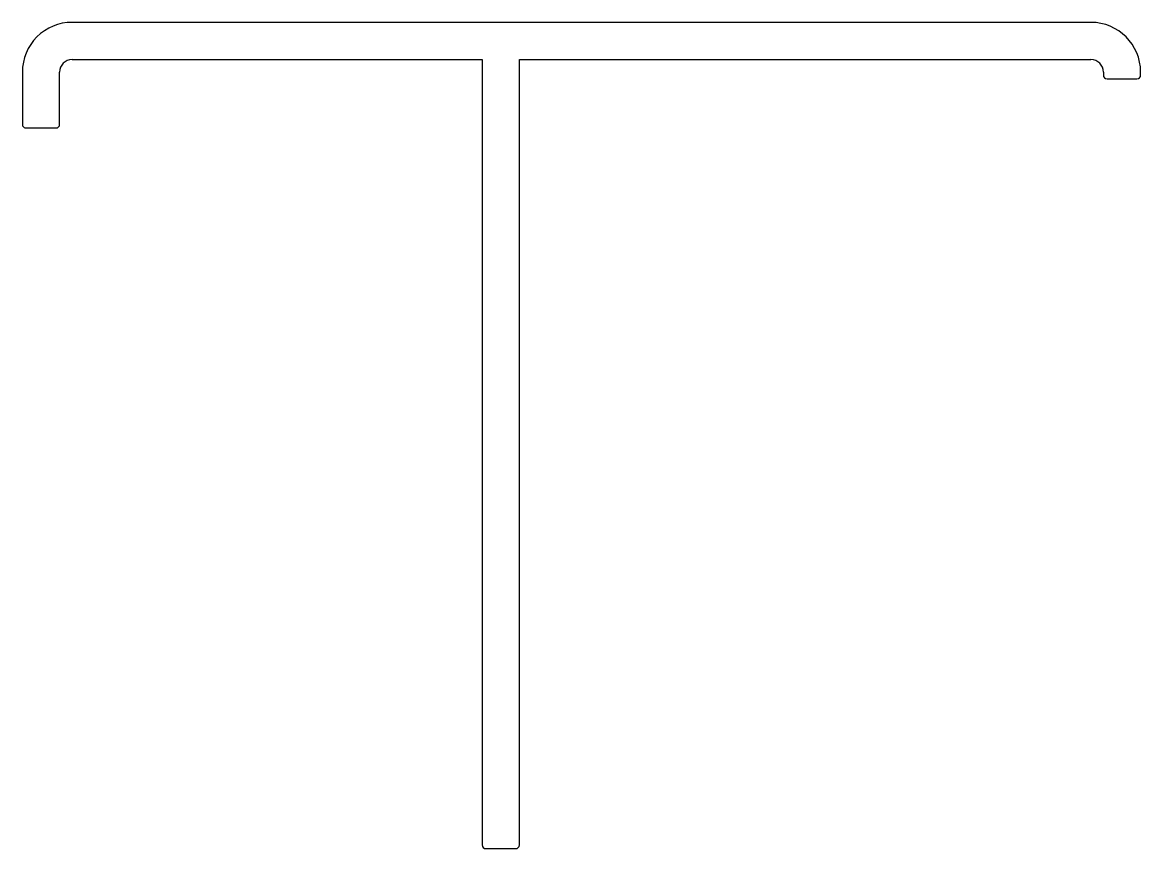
# Model space of a CAD drawing. Extents: x 2668.2 to 2758.2, y 1315.7 to 1382.2.
import ezdxf

# ---------------------------------------------------------------- set-up
doc = ezdxf.new("R2010")
doc.units = 0
doc.layers.get('0').update_dxf_attribs({"linetype": 'CONTINUOUS'})

msp = doc.modelspace()

# ---------------------------------------------------------------- linework, layer by layer
for p, q in [((2754.247, 1382.225), (2672.247, 1382.225)), ((2672.247, 1379.225), (2672.247, 1379.225)), ((2672.247, 1379.225), (2705.247, 1379.225)), ((2705.247, 1379.225), (2705.247, 1316.025)), ((2708.247, 1316.025), (2708.247, 1379.225)), ((2708.247, 1379.225), (2754.246, 1379.225)), ((2668.247, 1378.225), (2668.247, 1374.025)), ((2671.247, 1374.025), (2671.247, 1378.225)), ((2755.247, 1378.225), (2755.247, 1378.225)), ((2755.247, 1378.225), (2755.247, 1377.986)), ((2758.247, 1377.986), (2758.247, 1378.225)), ((2755.547, 1377.686), (2757.947, 1377.686)), ((2668.547, 1373.725), (2670.947, 1373.725)), ((2705.547, 1315.725), (2707.947, 1315.725))]:
    msp.add_line(p, q)
for centre, radius, start, end in [((2672.247, 1378.225), 4, 89.99997, 180), ((2754.247, 1378.225), 4, 360, 90), ((2672.247, 1378.225), 1, 90, 180), ((2754.246, 1378.225), 1, 0, 90), ((2755.547, 1377.986), 0.3, 180, 270), ((2757.947, 1377.986), 0.3, 270, 0), ((2668.547, 1374.025), 0.3, 179.9995, 270), ((2670.947, 1374.025), 0.3, 270, 0), ((2705.547, 1316.025), 0.3, 180, 270), ((2707.947, 1316.025), 0.3, 270, 0)]:
    msp.add_arc(centre, radius, start, end)

doc.saveas('drawing.dxf')
